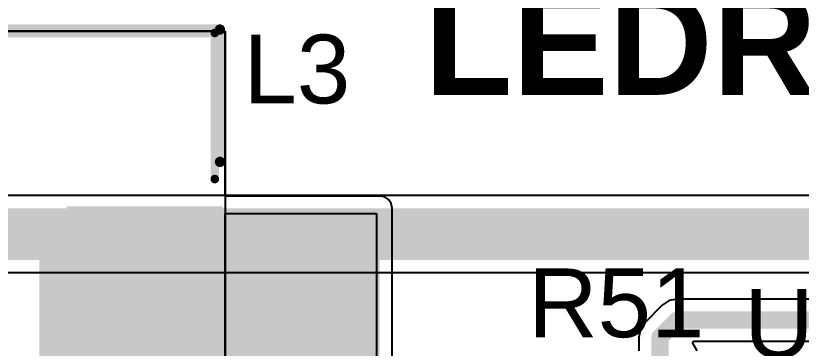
# Model space of a CAD drawing. Header units: inches. Extents: x 0 to 13.9, y -0.2 to 3.4.
# Drawn here: x 1.3302 to 1.7872, y 2.8936 to 3.087 of the extents above; entities that cross this region are included whole.
import ezdxf

# ---------------------------------------------------------------- set-up
doc = ezdxf.new("R2010")
doc.units = ezdxf.units.IN
doc.header["$MEASUREMENT"] = 0
for name, color, linetype in [('Layer 1', 16, 'Continuous'), ('Mechanical 4', 56, 'Continuous'), ('Pad Holes', 156, 'Continuous'), ('Top Layer', 1, 'Continuous'), ('Top Overlay', 2, 'Continuous'), ('Top Paste', 8, 'Continuous'), ('Top Solder', 216, 'Continuous')]:
    doc.layers.add(name, color=color, linetype=linetype)
doc.styles.add('Arial', font='', dxfattribs={"height": 0.2})
doc.styles.add('Arial_Bold', font='', dxfattribs={"height": 0.2})
doc.styles.get('Arial').set_extended_font_data('Arial')
doc.styles.get('Arial_Bold').set_extended_font_data('Arial', bold=True)

msp = doc.modelspace()

# ---------------------------------------------------------------- hatches: boundary and pattern name
at = {"layer": 'Mechanical 4'}
h = msp.add_hatch(color=56, dxfattribs=at)
edge = h.paths.add_edge_path()
edge.add_arc((1.449, 3.079), 0.0015, 0, 360)
h = msp.add_hatch(color=56, dxfattribs=at)
edge = h.paths.add_edge_path()
edge.add_arc((1.449, 3.079), 0.0015, 0, 360)
h = msp.add_hatch(color=56, dxfattribs=at)
edge = h.paths.add_edge_path()
edge.add_arc((1.449, 3.002), 0.0015, 0, 360)
at = {"layer": 'Pad Holes'}
h = msp.add_hatch(color=7, dxfattribs=at)
edge = h.paths.add_edge_path()
edge.add_arc((1.449, 3.079), 0.0015, 0, 360)
h = msp.add_hatch(color=7, dxfattribs=at)
edge = h.paths.add_edge_path()
edge.add_arc((1.449, 3.079), 0.0015, 0, 360)
h = msp.add_hatch(color=7, dxfattribs=at)
edge = h.paths.add_edge_path()
edge.add_arc((1.449, 3.002), 0.0015, 0, 360)
at = {"layer": 'Top Layer'}
for points in [[(1.344, 2.743), (1.542, 2.743), (1.542, 2.975), (1.344, 2.975)], [(1.3639, 2.87776), (1.3639, 2.97224), (1.44657, 2.97224), (1.44657, 2.87776)]]:
    msp.add_hatch(color=1, dxfattribs=at).paths.add_polyline_path(points)
at = {"layer": 'Top Paste'}
msp.add_hatch(color=8, dxfattribs=at).paths.add_polyline_path([(1.3639, 2.87776), (1.3639, 2.97224), (1.44657, 2.97224), (1.44657, 2.87776)])
at = {"layer": 'Top Solder'}
msp.add_hatch(color=216, dxfattribs=at).paths.add_polyline_path([(1.3599, 2.87376), (1.3599, 2.97624), (1.45057, 2.97624), (1.45057, 2.87376)])

# ---------------------------------------------------------------- linework, layer by layer
at = {"layer": 'Layer 1'}
for p, q in [((2.209, 2.98243), (1.00414, 2.98243)), ((1.00414, 2.93757), (2.19971, 2.93757))]:
    msp.add_line(p, q, dxfattribs=at)
msp.add_lwpolyline([(0.966, 2.96, 0.03, 0.03, 0), (2.209, 2.96, 0.03, 0.03, 0)], format="xyseb", dxfattribs=at)
at = {"layer": 'Mechanical 4'}
for points in [[(1.141, 3.079, 0.006, 0.006, 0), (1.449, 3.079, 0.006, 0.006, 0)], [(1.449, 3.002, 0.006, 0.006, 0), (1.449, 3.079, 0.006, 0.006, 0)]]:
    msp.add_lwpolyline(points, format="xyseb", dxfattribs=at)
for points in [[(1.4475, 3.079, 0.003, 0.003, 1), (1.4505, 3.079, 0.003, 0.003, 1)], [(1.4475, 3.079, 0.003, 0.003, 1), (1.4505, 3.079, 0.003, 0.003, 1)], [(1.4475, 3.002, 0.003, 0.003, 1), (1.4505, 3.002, 0.003, 0.003, 1)]]:
    msp.add_lwpolyline(points, format="xyseb", close=True, dxfattribs=at)
at = {"layer": 'Top Layer'}
for p, q in [((1.144, 3.078), (1.452, 3.078)), ((1.452, 3.078), (1.144, 3.078)), ((1.452, 3.078), (1.452, 2.77)), ((1.452, 2.98214), (1.452, 3.078)), ((1.542, 2.98214), (1.452, 2.98214)), ((1.54473, 2.98159), (1.542, 2.98214)), ((1.54705, 2.98005), (1.54473, 2.98159)), ((1.54859, 2.97773), (1.54705, 2.98005)), ((1.54914, 2.975), (1.54859, 2.97773)), ((1.452, 2.77), (1.452, 2.972)), ((1.452, 2.972), (1.54, 2.972)), ((1.54, 2.972), (1.54, 2.4547)), ((1.54914, 2.743), (1.54914, 2.975)), ((1.71032, 2.9213), (1.70635, 2.91865)), ((1.715, 2.92224), (1.71032, 2.9213)), ((1.82803, 2.92224), (1.715, 2.92224)), ((1.70635, 2.91865), (1.69635, 2.90865)), ((1.69635, 2.90865), (1.6937, 2.90468)), ((1.6937, 2.90468), (1.69276, 2.9)), ((1.69276, 2.9), (1.69276, 2.892)), ((1.72389, 2.897), (1.7244, 2.89776)), ((1.7244, 2.89776), (1.82803, 2.89776)), ((1.72656, 2.892), (1.72389, 2.897))]:
    msp.add_line(p, q, dxfattribs=at)
for points in [[(1.40524, 2.925, 0.025, 0.025, 0), (1.465, 2.925, 0.025, 0.025, 0)], [(1.705, 2.9, 0.01, 0.01, 0), (1.715, 2.91, 0.01, 0.01, 0)], [(1.715, 2.91, 0.01, 0.01, 0), (1.8424, 2.91, 0.01, 0.01, 0)], [(1.705, 2.87, 0.01, 0.01, 0), (1.705, 2.9, 0.01, 0.01, 0)]]:
    msp.add_lwpolyline(points, format="xyseb", dxfattribs=at)
for points in [[(1.39899, 2.925, 0.0125, 0.0125, 1), (1.41149, 2.925, 0.0125, 0.0125, 1)], [(1.45875, 2.925, 0.0125, 0.0125, 1), (1.47125, 2.925, 0.0125, 0.0125, 1)], [(1.7125, 2.91, 0.005, 0.005, 1), (1.7175, 2.91, 0.005, 0.005, 1)], [(1.7125, 2.91, 0.005, 0.005, 1), (1.7175, 2.91, 0.005, 0.005, 1)], [(1.7025, 2.9, 0.005, 0.005, 1), (1.7075, 2.9, 0.005, 0.005, 1)], [(1.7025, 2.9, 0.005, 0.005, 1), (1.7075, 2.9, 0.005, 0.005, 1)]]:
    msp.add_lwpolyline(points, format="xyseb", close=True, dxfattribs=at)
at = {"layer": 'Top Overlay'}
for points in [[(1.143, 3.077, 0.005, 0.005, 0), (1.446, 3.077, 0.005, 0.005, 0)], [(1.446, 2.992, 0.005, 0.005, 0), (1.446, 3.077, 0.005, 0.005, 0)]]:
    msp.add_lwpolyline(points, format="xyseb", dxfattribs=at)
for points in [[(1.44475, 3.077, 0.0025, 0.0025, 1), (1.44725, 3.077, 0.0025, 0.0025, 1)], [(1.44475, 3.077, 0.0025, 0.0025, 1), (1.44725, 3.077, 0.0025, 0.0025, 1)], [(1.44475, 2.992, 0.0025, 0.0025, 1), (1.44725, 2.992, 0.0025, 0.0025, 1)]]:
    msp.add_lwpolyline(points, format="xyseb", close=True, dxfattribs=at)

# ---------------------------------------------------------------- texts
for s, height, style, p in [('LEDRED', 0.06, 'Arial_Bold', (1.568, 3.041)), ('L3', 0.04, 'Arial', (1.46268, 3.03601)), ('R51', 0.04, 'Arial', (1.62835, 2.90001)), ('U13', 0.04, 'Arial', (1.75402, 2.88801))]:
    msp.add_text(s, height=height, dxfattribs=dict(at, style=style)).set_placement(p)

doc.saveas('drawing.dxf')
